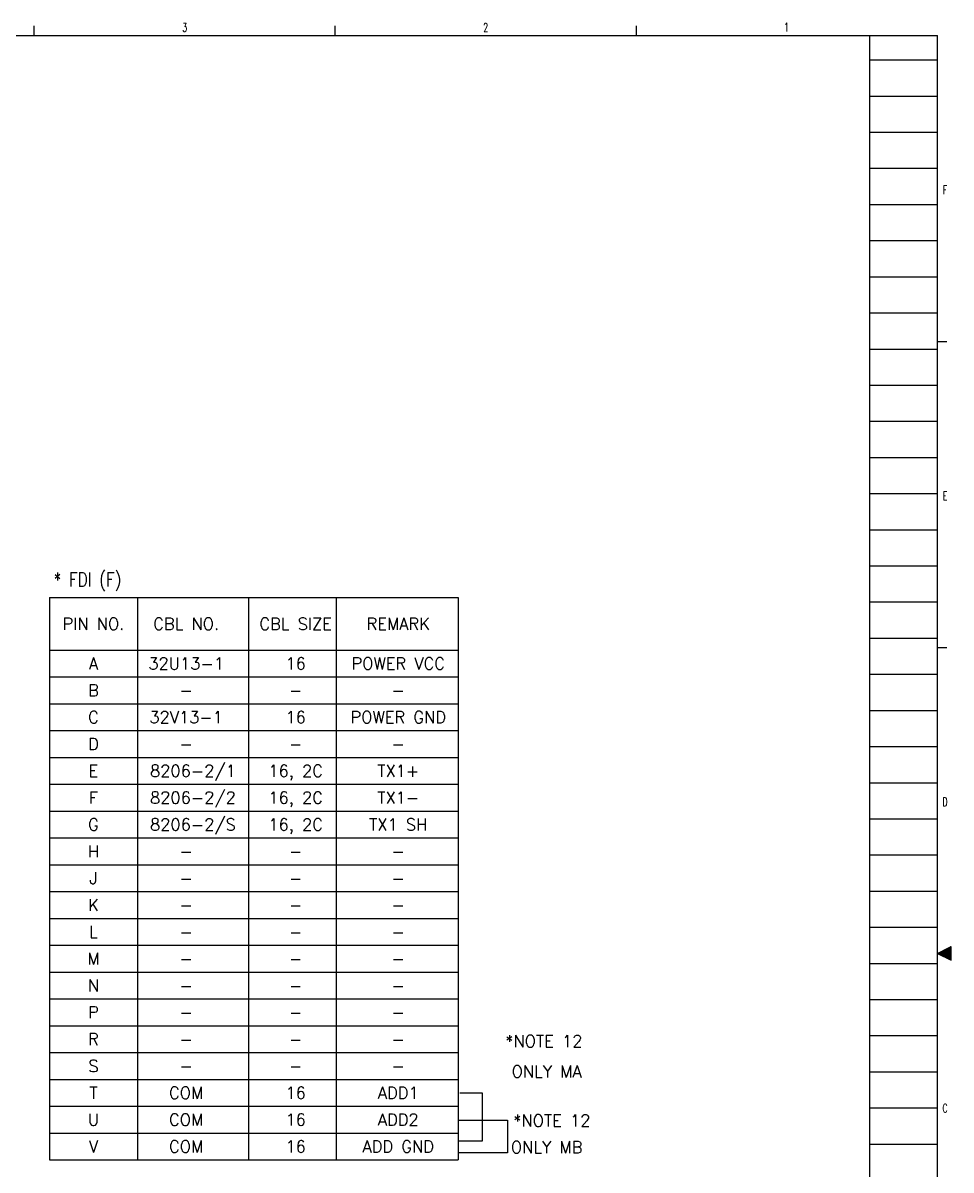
# Model space of a CAD drawing. Extents: x 260 to 819, y -886 to -454.
# Drawn here: x 604 to 809.5, y -717.7 to -463.7 of the extents above; entities that cross this region are included whole.
import ezdxf
from ezdxf.enums import TextEntityAlignment as Align

# ---------------------------------------------------------------- set-up
doc = ezdxf.new("R2010")
doc.units = 0
doc.header["$LTSCALE"] = 150
doc.header["$MEASUREMENT"] = 0
doc.linetypes.add('DASHED', pattern=[0.75, 0.5, -0.25])
doc.layers.get('0').update_dxf_attribs({"color": 6, "linetype": 'CONTINUOUS'})
doc.layers.add('현배선도', color=7, linetype='CONTINUOUS')
doc.styles.get("Standard").update_dxf_attribs({"font": 'romans.shx', "width": 0.8, "bigfont": 'whgtxt.shx'})

# ---------------------------------------------------------------- blocks, each defined once
blk = doc.blocks.new('*H0')
at = {"color": 2, "linetype": 'Continuous'}
for p, q in [((0.33, 203.03), (0.11, 203.25)), ((0.9, 202.75), (0.3, 203.35)), ((1.47, 202.46), (0.49, 203.44)), ((2.04, 202.18), (0.67, 203.54)), ((2.61, 201.89), (0.86, 203.63)), ((3.02, 201.76), (1.05, 203.73)), ((3.02, 202.04), (1.24, 203.82)), ((3.02, 202.32), (1.43, 203.92)), ((3.02, 202.61), (1.61, 204.01)), ((3.02, 202.89), (1.8, 204.11)), ((3.02, 203.17), (1.99, 204.2)), ((3.02, 203.46), (2.18, 204.3)), ((3.02, 203.74), (2.37, 204.39)), ((3.02, 204.02), (2.55, 204.49)), ((3.02, 204.3), (2.74, 204.58)), ((3.02, 204.59), (2.93, 204.68))]:
    blk.add_line(p, q, dxfattribs=at)
blk = doc.blocks.new('*H1')
at = {"color": 2, "linetype": 'Continuous'}
for p, q in [((0.24, 203.32), (0.08, 203.16)), ((0.81, 203.61), (0.27, 203.07)), ((1.38, 203.89), (0.46, 202.97)), ((1.95, 204.18), (0.64, 202.88)), ((2.52, 204.47), (0.83, 202.78)), ((3.02, 204.69), (1.02, 202.69)), ((3.02, 204.4), (1.21, 202.59)), ((3.02, 204.12), (1.4, 202.5)), ((3.02, 203.84), (1.58, 202.4)), ((3.02, 203.56), (1.77, 202.31)), ((3.02, 203.27), (1.96, 202.21)), ((3.02, 202.99), (2.15, 202.12)), ((3.02, 202.71), (2.34, 202.02)), ((3.02, 202.42), (2.53, 201.93)), ((3.02, 202.14), (2.71, 201.84)), ((3.02, 201.86), (2.9, 201.74))]:
    blk.add_line(p, q, dxfattribs=at)
blk = doc.blocks.new('ansi-c')
at = {"color": 5, "linetype": 'Continuous'}
for p, q in [((-56.4, 764.46), (477, 764.46)), ((462, 358.06), (462, 764.46)), ((477, 358.06), (477, 764.46)), ((462, 759.06), (477, 759.06)), ((462, 743.06), (477, 743.06)), ((462, 727.06), (477, 727.06)), ((462, 711.06), (477, 711.06)), ((462, 695.06), (477, 695.06)), ((462, 679.06), (477, 679.06)), ((462, 663.06), (477, 663.06)), ((462, 647.06), (477, 647.06)), ((462, 631.06), (477, 631.06)), ((462, 615.06), (477, 615.06)), ((462, 599.06), (477, 599.06)), ((462, 583.06), (477, 583.06)), ((462, 567.06), (477, 567.06)), ((462, 551.06), (477, 551.06)), ((462, 535.06), (477, 535.06)), ((462, 519.06), (477, 519.06))]:
    blk.add_line(p, q, dxfattribs=at)
at = {"color": 210, "linetype": 'Continuous'}
for p, q in [((276.98, 764.46), (276.98, 766.57)), ((343.65, 764.46), (343.65, 766.57)), ((410.33, 764.46), (410.33, 766.57)), ((462, 751.06), (477, 751.06)), ((462, 735.06), (477, 735.06)), ((462, 719.06), (477, 719.06)), ((462, 703.06), (477, 703.06)), ((477, 696.73), (479.05, 696.73)), ((462, 687.06), (477, 687.06)), ((462, 671.06), (477, 671.06)), ((462, 655.06), (477, 655.06)), ((462, 639.06), (477, 639.06)), ((477, 629), (479.05, 629)), ((462, 623.06), (477, 623.06)), ((462, 607.06), (477, 607.06)), ((462, 591.06), (477, 591.06)), ((462, 575.06), (477, 575.06)), ((477, 561.26), (479.05, 561.26)), ((462, 559.06), (477, 559.06)), ((462, 543.06), (477, 543.06)), ((462, 527.06), (477, 527.06))]:
    blk.add_line(p, q, dxfattribs=at)
at = {"color": 2, "linetype": 'Continuous'}
for p, q in [((477, 561.26), (480.02, 562.78)), ((477, 561.26), (480.02, 559.74)), ((480.02, 559.74), (480.02, 562.78))]:
    blk.add_line(p, q, dxfattribs=at)
at = {"color": 7, "linetype": 'Continuous'}
for name in ['*H1', '*H0']:
    blk.add_blockref(name, (477, 358.06), dxfattribs=at)
at = {"color": 130, "linetype": 'Continuous', "width": 0.655684}
for s, p in [('3', (310.33, 766.25)), ('2', (376.99, 766.25)), ('1', (443.57, 766.29)), ('F', (478.69, 730.28)), ('E', (478.69, 662.55)), ('D', (478.69, 594.82)), ('C', (478.69, 527))]:
    blk.add_text(s, height=1.9, dxfattribs=at).set_placement(p, align=Align.MIDDLE_CENTER)

msp = doc.modelspace()

# ---------------------------------------------------------------- linework, layer by layer
at = {"color": 0}
for p, q in [((609.86, -590.94), (609.86, -715.41)), ((609.86, -590.94), (629.3, -590.94)), ((629.3, -590.94), (629.3, -715.41)), ((629.3, -590.94), (629.3, -715.41)), ((629.3, -590.94), (673.31, -590.94)), ((653.88, -590.94), (653.88, -715.41)), ((673.31, -590.94), (673.31, -715.41)), ((673.31, -590.94), (700.31, -590.94)), ((700.31, -590.94), (700.31, -715.41)), ((609.86, -602.55), (629.3, -602.55)), ((629.3, -602.55), (673.31, -602.55)), ((673.31, -602.55), (700.31, -602.55)), ((609.86, -608.49), (629.3, -608.49)), ((629.3, -608.49), (673.31, -608.49)), ((673.31, -608.49), (700.31, -608.49)), ((609.86, -614.43), (629.3, -614.43)), ((629.3, -614.43), (673.31, -614.43)), ((673.31, -614.43), (700.31, -614.43)), ((609.86, -620.37), (629.3, -620.37)), ((629.3, -620.37), (673.31, -620.37)), ((673.31, -620.37), (700.31, -620.37)), ((609.86, -626.31), (629.3, -626.31)), ((629.3, -626.31), (673.31, -626.31)), ((673.31, -626.31), (700.31, -626.31)), ((609.86, -632.25), (629.3, -632.25)), ((629.29, -632.25), (673.31, -632.25)), ((673.31, -632.25), (700.31, -632.25)), ((609.86, -638.19), (629.3, -638.19)), ((628.91, -638.19), (673.31, -638.19)), ((673.31, -638.19), (700.31, -638.19)), ((609.86, -644.13), (629.3, -644.13)), ((628.91, -644.13), (673.31, -644.13)), ((673.31, -644.13), (700.31, -644.13)), ((609.86, -650.07), (629.3, -650.07)), ((629.3, -650.07), (673.31, -650.07)), ((673.31, -650.07), (700.31, -650.07)), ((609.86, -656.01), (629.3, -656.01)), ((629.3, -656.01), (673.31, -656.01)), ((673.31, -656.01), (700.31, -656.01)), ((609.86, -661.95), (629.3, -661.95)), ((629.3, -661.95), (673.31, -661.95)), ((673.31, -661.95), (700.31, -661.95)), ((609.86, -667.89), (629.3, -667.89)), ((629.3, -667.89), (673.31, -667.89)), ((673.31, -667.89), (700.31, -667.89)), ((609.86, -673.83), (629.3, -673.83)), ((629.3, -673.83), (673.31, -673.83)), ((673.31, -673.83), (700.31, -673.83)), ((609.86, -679.77), (629.3, -679.77)), ((629.3, -679.77), (673.31, -679.77)), ((673.31, -679.77), (700.31, -679.77)), ((609.86, -685.71), (629.3, -685.71)), ((629.3, -685.71), (673.31, -685.71)), ((673.31, -685.71), (700.31, -685.71)), ((609.86, -691.65), (629.3, -691.65)), ((629.3, -691.65), (673.31, -691.65)), ((673.31, -691.65), (700.31, -691.65)), ((609.86, -697.59), (629.3, -697.59)), ((629.3, -697.59), (673.31, -697.59)), ((673.31, -697.59), (700.31, -697.59)), ((609.86, -703.53), (629.3, -703.53)), ((629.3, -703.53), (673.31, -703.53)), ((673.31, -703.53), (700.31, -703.53)), ((609.86, -709.47), (629.3, -709.47)), ((629.3, -709.47), (673.31, -709.47)), ((673.31, -709.47), (700.31, -709.47)), ((609.86, -715.41), (629.3, -715.41)), ((629.3, -715.41), (673.31, -715.41)), ((673.31, -715.41), (700.31, -715.41))]:
    msp.add_line(p, q, dxfattribs=at)
at = {"layer": '현배선도', "color": 0}
for p, q in [((700.69, -700.59), (705.62, -700.59)), ((705.62, -700.59), (705.62, -711.23)), ((700.59, -706.62), (711.25, -706.62)), ((711.25, -706.62), (711.25, -713.84)), ((705.62, -711.23), (700.59, -711.23)), ((711.25, -713.84), (700.59, -713.84))]:
    msp.add_line(p, q, dxfattribs=at)

# ---------------------------------------------------------------- block references
at = {"linetype": 'DASHED'}
msp.add_blockref('ansi-c', (329.46, -1230.96), dxfattribs=at)
msp.add_blockref('ansi-c', (329.46, -1230.96), dxfattribs=at)

# ---------------------------------------------------------------- texts
at = {"color": 0}
for s, p in [('PIN NO.', (619.58, -596.74)), ('CBL NO.', (640.1, -596.74)), ('CBL SIZE', (664.35, -596.74)), ('REMARK', (687.07, -596.74)), ('A', (619.58, -605.52)), ('32U13-1', (640.1, -605.52)), ('16', (664.35, -605.52)), ('POWER VCC', (687.07, -605.52)), ('B', (619.58, -611.46)), ('-', (640.1, -611.46)), ('-', (664.35, -611.46)), ('-', (687.07, -611.46)), ('C', (619.58, -617.4)), ('32V13-1', (640.1, -617.4)), ('16', (664.35, -617.4)), ('POWER GND', (687.07, -617.4)), ('D', (619.58, -623.34)), ('-', (640.1, -623.34)), ('-', (664.35, -623.34)), ('-', (687.07, -623.34)), ('E', (619.58, -629.28)), ('8206-2/1', (641.61, -629.28)), ('16, 2C', (664.35, -629.28)), ('TX1+', (687.07, -629.28)), ('F', (619.58, -635.22)), ('8206-2/2', (641.61, -635.22)), ('16, 2C', (664.35, -635.22)), ('TX1-', (687.07, -635.22)), ('G', (619.58, -641.16)), ('8206-2/S', (641.61, -641.16)), ('16, 2C', (664.35, -641.16)), ('TX1 SH', (687.07, -641.16)), ('H', (619.58, -647.1)), ('-', (640.1, -647.1)), ('-', (664.35, -647.1)), ('-', (687.07, -647.1)), ('J', (619.58, -653.04)), ('-', (640.1, -653.04)), ('-', (664.35, -653.04)), ('-', (687.07, -653.04)), ('K', (619.58, -658.98)), ('-', (640.1, -658.98)), ('-', (664.35, -658.98)), ('-', (687.07, -658.98)), ('L', (619.58, -664.92)), ('-', (640.1, -664.92)), ('-', (664.35, -664.92)), ('-', (687.07, -664.92)), ('M', (619.58, -670.86)), ('-', (640.1, -670.86)), ('-', (664.35, -670.86)), ('-', (687.07, -670.86)), ('N', (619.58, -676.8)), ('-', (640.1, -676.8)), ('-', (664.35, -676.8)), ('-', (687.07, -676.8)), ('P', (619.58, -682.74)), ('-', (640.1, -682.74)), ('-', (664.35, -682.74)), ('-', (687.07, -682.74)), ('R', (619.58, -688.68)), ('*NOTE 12', (719.32, -689.11)), ('-', (640.1, -688.68)), ('-', (664.35, -688.68)), ('-', (687.07, -688.68)), ('S', (619.58, -694.62)), ('-', (640.1, -694.62)), ('-', (664.35, -694.62)), ('-', (687.07, -694.62)), ('ONLY MA', (719.93, -695.82)), ('T', (619.58, -700.56)), ('COM', (640.1, -700.56)), ('16', (664.35, -700.56)), ('ADD1', (687.07, -700.56)), ('U', (619.58, -706.5)), ('COM', (640.1, -706.5)), ('16', (664.35, -706.5)), ('ADD2', (687.07, -706.5)), ('*NOTE 12', (721.08, -706.71)), ('V', (619.58, -712.44)), ('COM', (640.1, -712.44)), ('16', (664.35, -712.44)), ('ADD GND', (687.07, -712.44)), ('ONLY MB', (719.93, -712.59))]:
    msp.add_text(s, height=2.64, dxfattribs=at).set_placement(p, align=Align.MIDDLE_CENTER)
at = {"layer": '현배선도', "color": 4, "width": 0.8}
msp.add_text('* FDI (F)', height=3.1, dxfattribs=at).set_placement((610.76, -588.46))

doc.saveas('drawing.dxf')
